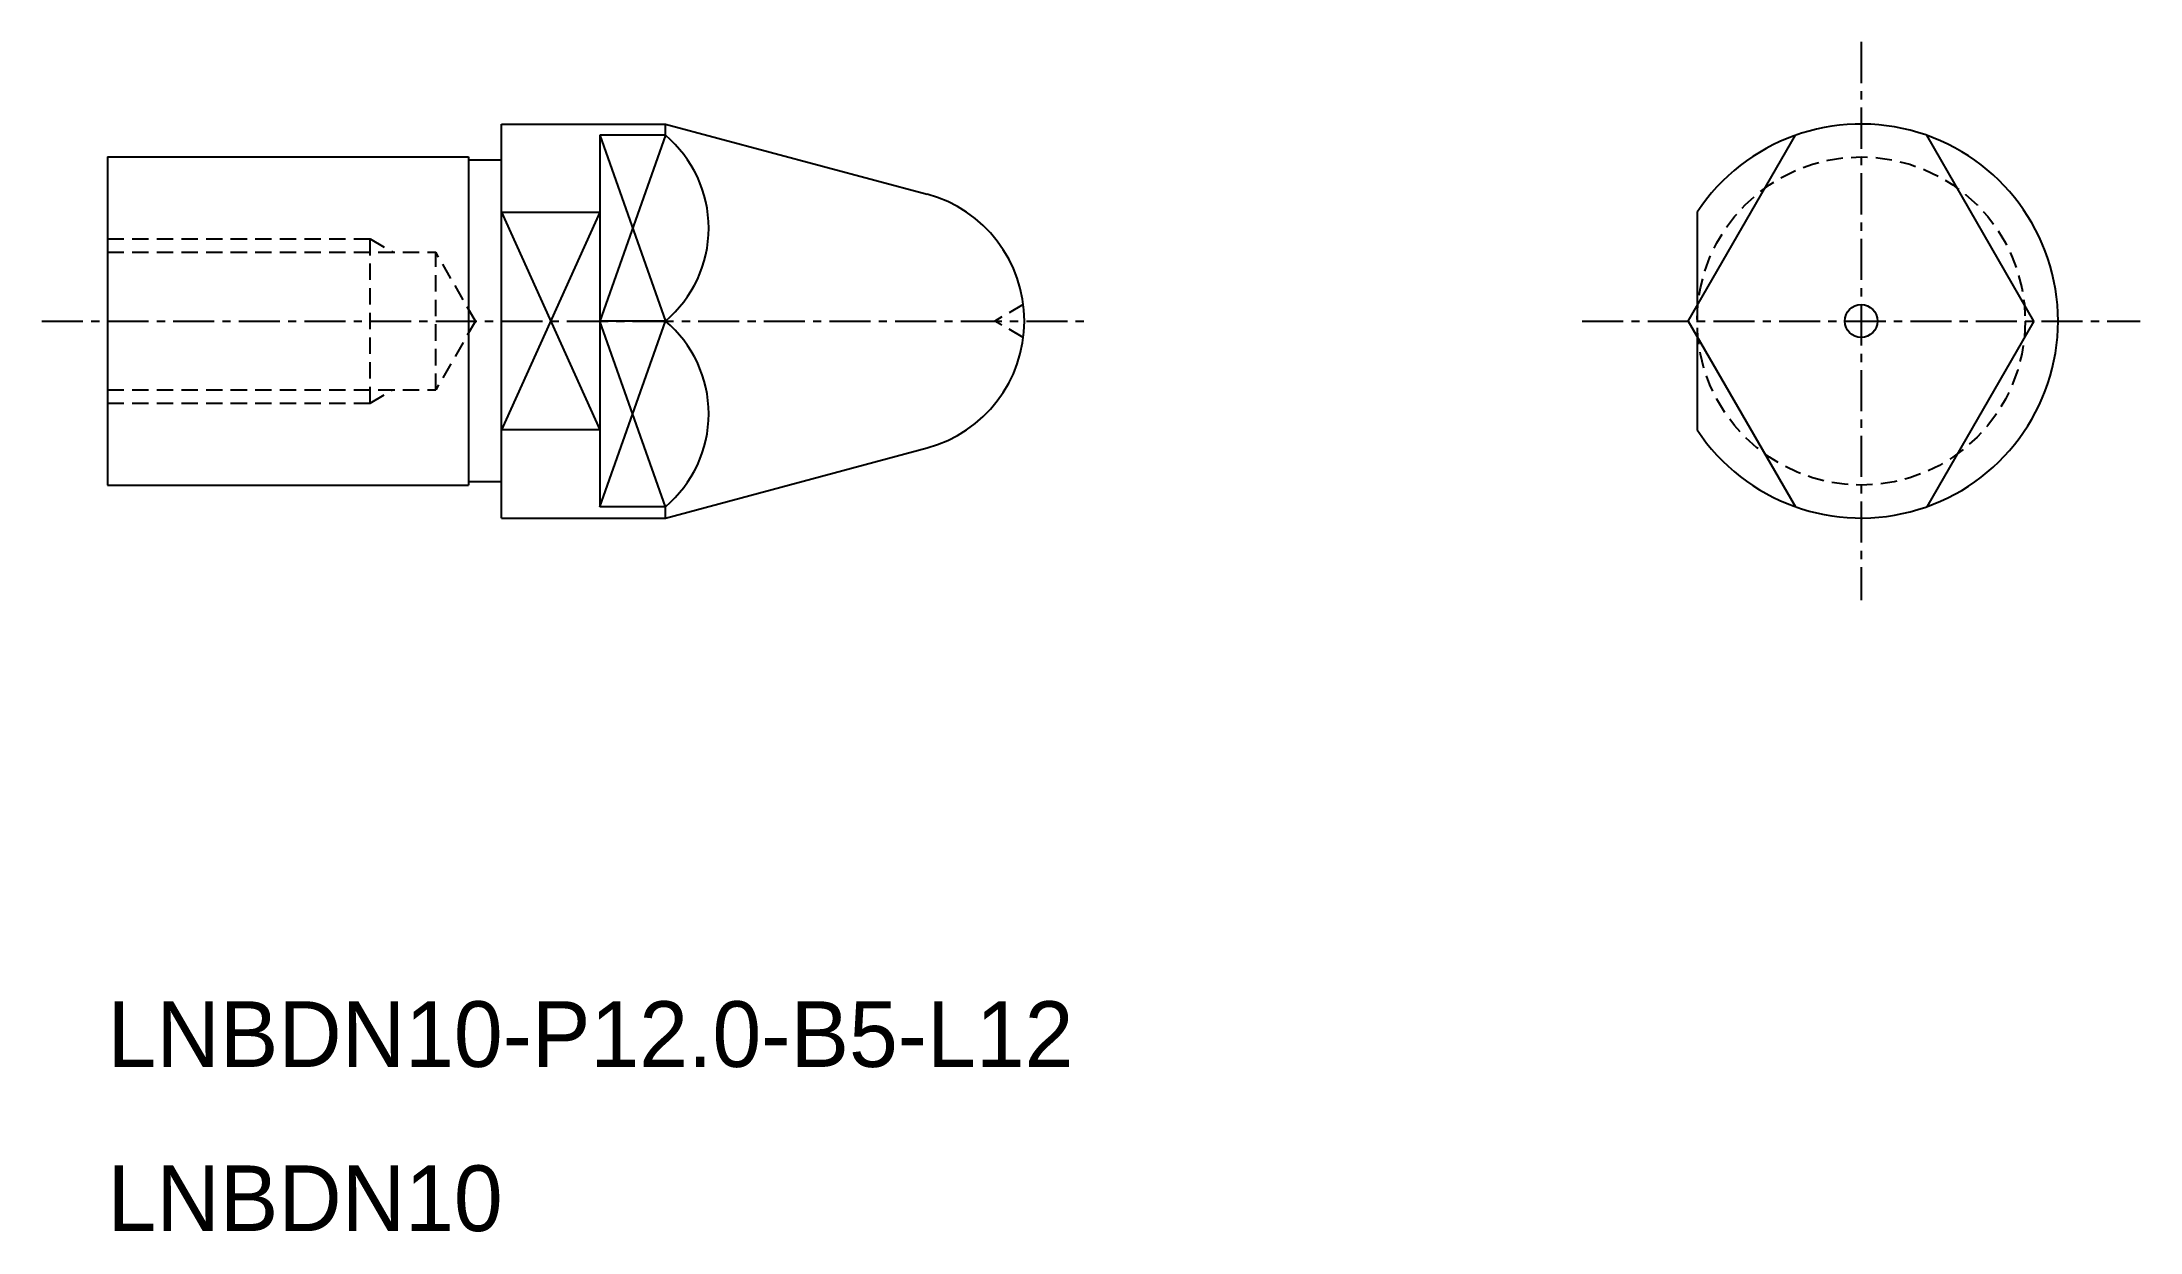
# Model space of a CAD drawing. Extents: x -1918.2 to -1854.3, y -727.4 to -691.2.
import ezdxf

# ---------------------------------------------------------------- set-up
doc = ezdxf.new("R2010")
doc.units = 0
doc.linetypes.add('CENTER', pattern=[2, 1.25, -0.25, 0.25, -0.25])
doc.linetypes.add('DASHED', pattern=[0.75, 0.5, -0.25])
doc.layers.get('0').update_dxf_attribs({"linetype": 'CONTINUOUS'})
doc.layers.add('CENTER', color=1, linetype='CENTER')

msp = doc.modelspace()

# ---------------------------------------------------------------- linework, layer by layer
at = {"color": 7, "linetype": 'CONTINUOUS'}
for p, q in [((-1904.204, -705.66), (-1904.204, -693.66)), ((-1904.204, -693.66), (-1899.204, -693.66)), ((-1899.204, -693.66), (-1891.231, -695.796)), ((-1899.204, -694.003), (-1899.204, -693.66)), ((-1901.204, -694.003), (-1901.204, -705.317)), ((-1899.204, -694.003), (-1901.204, -694.003)), ((-1916.204, -694.66), (-1916.204, -704.66)), ((-1916.204, -694.66), (-1905.204, -694.66)), ((-1905.204, -694.66), (-1905.204, -704.66)), ((-1904.204, -696.343), (-1901.204, -696.343)), ((-1904.204, -702.976), (-1904.204, -696.343)), ((-1899.204, -699.66), (-1901.204, -699.66)), ((-1901.204, -702.976), (-1904.204, -702.976)), ((-1899.204, -705.66), (-1891.231, -703.524)), ((-1916.204, -704.66), (-1905.204, -704.66)), ((-1904.204, -705.66), (-1899.204, -705.66)), ((-1899.204, -705.317), (-1901.204, -705.317)), ((-1899.204, -705.66), (-1899.204, -705.317))]:
    msp.add_line(p, q, dxfattribs=at)
at = {"color": 3, "linetype": 'CONTINUOUS'}
for p, q in [((-1899.204, -694.003), (-1901.204, -699.66)), ((-1901.204, -694.003), (-1899.204, -699.66)), ((-1901.204, -696.343), (-1904.204, -702.976)), ((-1904.204, -696.343), (-1901.204, -702.976)), ((-1901.204, -705.317), (-1899.204, -699.66)), ((-1899.204, -705.317), (-1901.204, -699.66))]:
    msp.add_line(p, q, dxfattribs=at)
at = {"color": 3, "linetype": 'DASHED'}
for p, q in [((-1916.204, -697.16), (-1908.204, -697.16)), ((-1908.204, -702.16), (-1908.204, -697.16)), ((-1908.204, -697.16), (-1907.511, -697.56)), ((-1916.204, -697.56), (-1906.204, -697.56)), ((-1906.204, -701.76), (-1906.204, -697.56)), ((-1904.991, -699.66), (-1906.204, -697.56)), ((-1888.298, -699.16), (-1889.164, -699.66)), ((-1867.766, -699.199), (-1867.766, -700.121)), ((-1904.991, -699.66), (-1906.204, -701.76)), ((-1888.298, -700.16), (-1889.164, -699.66)), ((-1916.204, -701.76), (-1906.204, -701.76)), ((-1908.204, -702.16), (-1907.511, -701.76)), ((-1916.204, -702.16), (-1908.204, -702.16))]:
    msp.add_line(p, q, dxfattribs=at)
at = {"color": 7, "linetype": 'CONTINUOUS'}
for points in [[(-1904.204, -694.76), (-1905.204, -694.76)], [(-1904.204, -704.56), (-1905.204, -704.56)]]:
    msp.add_lwpolyline(points, dxfattribs=at)
at = {"color": 3, "linetype": 'DASHED'}
msp.add_circle((-1862.766, -699.66), 5, dxfattribs=at)
at = {"color": 7, "linetype": 'CONTINUOUS'}
for centre, radius, start, end in [((-1901.579, -696.831), 3.693, 310.01982, 49.98018), ((-1892.266, -699.66), 4, 285, 75), ((-1901.579, -702.488), 3.693, 310.01982, 49.98018)]:
    msp.add_arc(centre, radius, start, end, dxfattribs=at)
at = {"layer": 'CENTER', "color": 1, "linetype": 'CENTER'}
for p, q in [((-1862.766, -691.16), (-1862.766, -708.16)), ((-1918.204, -699.66), (-1886.266, -699.66)), ((-1871.266, -699.66), (-1854.266, -699.66))]:
    msp.add_line(p, q, dxfattribs=at)
at = {"layer": 'CENTER', "color": 7, "linetype": 'CONTINUOUS'}
for p, q in [((-1868.032, -699.66), (-1864.766, -694.003)), ((-1857.5, -699.66), (-1860.766, -694.003)), ((-1867.766, -696.343), (-1867.766, -699.199)), ((-1868.032, -699.66), (-1864.766, -705.317)), ((-1857.5, -699.66), (-1860.766, -705.317)), ((-1867.766, -700.121), (-1867.766, -702.976))]:
    msp.add_line(p, q, dxfattribs=at)
msp.add_circle((-1862.766, -699.66), 0.5, dxfattribs=at)
msp.add_arc((-1862.766, -699.66), 6, 213.55731, 146.44269, dxfattribs=at)

# ---------------------------------------------------------------- texts
at = {"color": 7, "linetype": 'CONTINUOUS'}
for s, p in [('LNBDN10-P12.0-B5-L12', (-1916.204, -722.381)), ('LNBDN10', (-1916.204, -727.381))]:
    msp.add_text(s, height=2, dxfattribs=at).set_placement(p)

doc.saveas('drawing.dxf')
